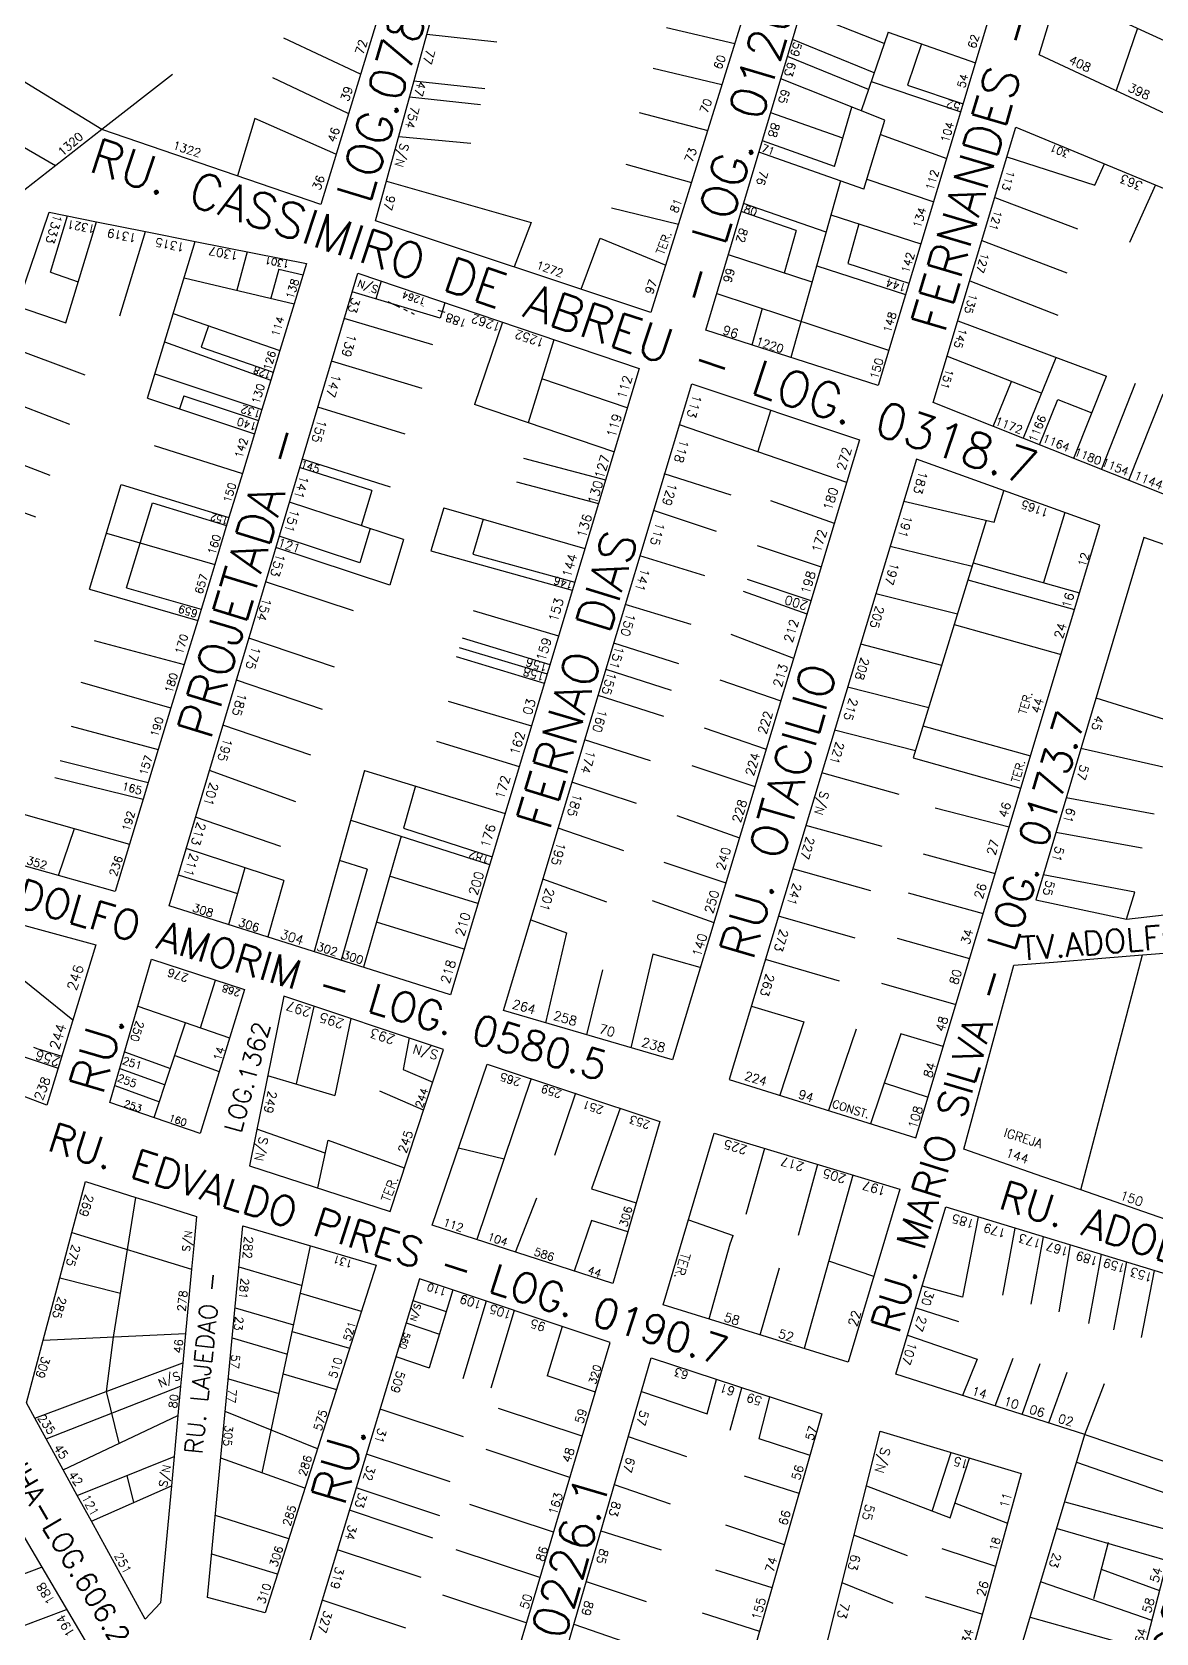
# Model space of a CAD drawing. Extents: x 714896 to 749292, y 8417558 to 8447149.
# Drawn here: x 738550.7 to 738742.1, y 8426652.6 to 8426925.1 of the extents above; entities that cross this region are included whole.
import ezdxf

# ---------------------------------------------------------------- set-up
doc = ezdxf.new("R2010")
doc.units = 0
doc.header["$MEASUREMENT"] = 0
for name, color, linetype in [('LOTE', 7, 'CONTINUOUS'), ('NUM-PORTA', 7, 'CONTINUOUS'), ('QUADRA', 6, 'CONTINUOUS'), ('TEXTO', 7, 'CONTINUOUS'), ('TEXTODERUA', 3, 'CONTINUOUS')]:
    doc.layers.add(name, color=color, linetype=linetype)
doc.styles.add('ROMANS', font='ROMANS.SHX', dxfattribs={"height": 1.5})

msp = doc.modelspace()

# ---------------------------------------------------------------- linework, layer by layer
at = {"layer": 'LOTE', "color": 7}
for p, q in [((738725.45, 8426931.89, 536.4), (738746.17, 8426922.37, 535.21)), ((738562.63, 8426908.49, 524.07), (738524.93, 8426931.48, 529.91)), ((738695.81, 8426923.1, 533.48), (738681.65, 8426928.68, 535.6)), ((738554.7, 8426902.3, 524.3), (738517.25, 8426924.09, 529.9)), ((738606.63, 8426917.91, 527.82), (738593.62, 8426924.03, 526.76)), ((738617.96, 8426924.71, 527.91), (738629.88, 8426923.39, 528.69)), ((738658.77, 8426925.83, 529.61), (738670.37, 8426923.1, 530.69)), ((738694.09, 8426918.1, 533.5), (738680.19, 8426923.79, 535.6)), ((738696.48, 8426925.06, 533.25), (738691.9, 8426911.67, 532.99)), ((738696.48, 8426925.06, 533.61), (738711.33, 8426919.81, 531.36)), ((738738.92, 8426925.75, 535.21), (738735.28, 8426915.1, 534.23)), ((738693.13, 8426915.28, 533.52), (738679.36, 8426920.92, 535.6)), ((738702.15, 8426923.06, 531.5), (738699.75, 8426916.04, 531.36)), ((738656.5, 8426918.91, 529.63), (738668.19, 8426916.12, 530.69)), ((738574.62, 8426917.85, 783.67), (738562.63, 8426908.49)), ((738604.56, 8426911.18, 527.82), (738591.74, 8426917.25, 526.53)), ((738615.75, 8426916.77, 527.91), (738627.82, 8426915.44, 528.84)), ((738695.91, 8426910.08, 531.36), (738678.21, 8426917.08, 535.6)), ((738693.59, 8426916.63, 533.68), (738708.84, 8426911.51, 531.36)), ((738699.75, 8426916.04, 531.36), (738709.23, 8426912.86, 531.36)), ((738614.99, 8426914.05, 527.91), (738627.06, 8426912.72, 528.84)), ((738588.66, 8426910.35, 526.05), (738585.72, 8426900.57)), ((738602.44, 8426904.27, 527.82), (738588.66, 8426910.35, 526.05)), ((738654.08, 8426911.38, 529.69), (738665.76, 8426908.33, 530.69)), ((738688.76, 8426907.01, 533.66), (738676.5, 8426911.33, 535.6)), ((738613.17, 8426907.29, 527.91), (738625.44, 8426906.15, 529.08)), ((738695.16, 8426907.62, 531.36), (738706.44, 8426903.53, 531.36)), ((738692.35, 8426898.32, 531.36), (738674.49, 8426904.63, 535.6)), ((738687.33, 8426902.21, 533.66), (738675.07, 8426906.54, 535.6)), ((738651.8, 8426902.56, 529.8), (738662.99, 8426899.44, 530.69)), ((738716.7, 8426903.83, 535.63), (738731.64, 8426898.99, 535.33)), ((738731.64, 8426898.99, 535.33), (738733.33, 8426902.62, 535.63)), ((738611.09, 8426899.7, 527.91), (738635.7, 8426892.64, 529.87)), ((738688.35, 8426899.74, 533.01), (738679.93, 8426869.68, 533.86)), ((738692.85, 8426900.03, 531.36), (738704.23, 8426896.18, 531.36)), ((738741.98, 8426899.04, 535.63), (738737.56, 8426889.23, 534.96)), ((738714.62, 8426896.9, 535.63), (738728.72, 8426891.55, 535.01)), ((738553.88, 8426884.19, 1047.77), (738556.79, 8426893.76, 525.31)), ((738660.76, 8426892.29, 530.69), (738649.4, 8426895.12, 529.91)), ((738680.8, 8426891.3, 534.24), (738671.48, 8426894.52, 535.6)), ((738685.91, 8426891.01, 533.26), (738671.88, 8426895.86, 535.6)), ((738686.74, 8426893.97, 533.75), (738702.07, 8426889.02, 531.36)), ((738556.46, 8426875.56, 523.49), (738561.69, 8426892.77, 525.31)), ((738565.67, 8426876.76), (738570.04, 8426891.11, 525.31)), ((738635.7, 8426892.64, 529.87), (738632.81, 8426885.09, 530.69)), ((738680.8, 8426891.3, 534.24), (738678.77, 8426884.05, 533.49)), ((738691.5, 8426892.43, 533.18), (738689.61, 8426885.69, 533.37)), ((738570.38, 8426862.74, 521.54), (738578.51, 8426889.43, 525.31)), ((738644.19, 8426881.29, 530.69), (738647.47, 8426890, 530.04)), ((738647.47, 8426890, 530.04), (738658.61, 8426885.39, 530.69)), ((738712.43, 8426889.61, 535.63), (738726.92, 8426884.07, 534.74)), ((738587.34, 8426887.68, 525.31), (738585.58, 8426881.14, 524.38)), ((738683.52, 8426882.49, 533.54), (738669.28, 8426887.15, 535.6)), ((738689.61, 8426885.69, 533.37), (738700, 8426882.33, 531.36)), ((738553.88, 8426884.19, 1047.77), (738558.59, 8426882.56, 1048.36)), ((738576.63, 8426883.25, 524.44), (738595.36, 8426878.83, 523.61)), ((738592.74, 8426884.73, 525.06), (738591.41, 8426879.76, 524.35)), ((738592.74, 8426884.73, 523.79), (738596.87, 8426883.75, 523.61)), ((738610.15, 8426882.69, 529.5), (738609.26, 8426879.65, 528.31)), ((738684.31, 8426885.3, 533.7), (738699.42, 8426880.42, 531.35)), ((738710.37, 8426882.75, 535.63), (738725.39, 8426876.88, 534.44)), ((738620.24, 8426876.39, 528.86), (738605.25, 8426880.87, 527.16)), ((738667.33, 8426880.57, 535.6), (738696.55, 8426870.9, 531.37)), ((738548.21, 8426878.41, 522.46), (738556.46, 8426875.56, 523.49)), ((738574.78, 8426877.17, 524.16), (738592.92, 8426870.85, 523.61)), ((738621.01, 8426879, 529.5), (738620.24, 8426876.39, 528.86)), ((738675.01, 8426878.03, 533.68), (738673.26, 8426871.8, 533.86)), ((738580.8, 8426875.07, 524.09), (738579.53, 8426871.45, 523.61)), ((738618.95, 8426871.82, 528.23), (738603.88, 8426876.3, 527.16)), ((738630.82, 8426875.68, 529.5), (738626.07, 8426861.67, 526.87)), ((738708.32, 8426875.91, 535.63), (738733.64, 8426866.49, 532.97)), ((738559.75, 8426866.67, 523.52), (738545.97, 8426871.82, 522.46)), ((738573.3, 8426872.32, 523.97), (738591.39, 8426865.84, 523.61)), ((738639.58, 8426872.71, 529.5), (738635.22, 8426858.58, 526.55)), ((738579.53, 8426871.45, 523.61), (738591.8, 8426867.18, 523.61)), ((738617.15, 8426864.4, 527.71), (738601.73, 8426869.07, 527.16)), ((738719.51, 8426855.98, 531.37), (738725.1, 8426869.67, 539.03)), ((738571.65, 8426866.91, 523.84), (738589.87, 8426860.84, 523.61)), ((738728.08, 8426852.55, 531.37), (738733.64, 8426866.49, 533.78)), ((738557.17, 8426858.28, 523.41), (738543.2, 8426863.65, 522.46)), ((738714.36, 8426857.95, 535.63), (738717.49, 8426865.61, 537.82)), ((738732.78, 8426850.61, 531.37), (738738.61, 8426865.28, 533.87)), ((738570.38, 8426862.74, 523.76), (738588.61, 8426856.7, 523.61)), ((738576.6, 8426863.15, 523.77), (738575.82, 8426860.93, 523.48)), ((738576.6, 8426863.15, 523.77), (738589.29, 8426858.93, 523.61)), ((738614.25, 8426856.61, 527.4), (738599.38, 8426861.21, 527.16)), ((738722.27, 8426854.79, 531.37), (738725.35, 8426862.52)), ((738737.44, 8426848.81, 531.37), (738743.28, 8426863.48, 533.87)), ((738660.89, 8426858.27, 527.65), (738689.41, 8426848.46, 528.1)), ((738674.33, 8426853.71, 529.52), (738676.53, 8426860.68, 531.43)), ((738553.79, 8426849.62, 523.32), (738540.19, 8426854.82, 522.46)), ((738571.5, 8426854.69, 523.66), (738586.55, 8426849.95, 523.61)), ((738608.58, 8426847.06, 528.52), (738596.29, 8426850.93, 528.5)), ((738611.78, 8426847.61, 527.19), (738596.73, 8426852.35, 527.16)), ((738634.41, 8426852.54, 527.13), (738648.36, 8426848.85, 526.25)), ((738551.38, 8426842.48, 523.28), (738537.69, 8426847.44, 522.46)), ((738560.5, 8426830.24, 516.95), (738565.91, 8426848.05, 519.46)), ((738565.91, 8426848.05, 523.6), (738584.26, 8426842.44, 523.61)), ((738633.21, 8426848.53, 527.13), (738647.17, 8426844.84, 526.25)), ((738669.73, 8426846.23, 528.79), (738658.37, 8426849.86, 527.57)), ((738566.84, 8426830.5, 512.53), (738571.24, 8426844.95, 523.6)), ((738571.24, 8426844.95, 523.6), (738583.85, 8426841.1, 523.61)), ((738613.97, 8426838.7, 527.02), (738594.55, 8426845.03, 527.16)), ((738676.46, 8426845.33, 528.94), (738687.31, 8426841.5, 528.1)), ((738699.13, 8426845.2, 531.23), (738714.52, 8426841.64, 531.49)), ((738714.52, 8426841.64, 531.49), (738716.17, 8426846.99, 532.21)), ((738620.82, 8426844.11, 527.42), (738644.84, 8426837.19, 526.25)), ((738667.27, 8426840.04, 528.52), (738656.51, 8426843.66, 527.54)), ((738713.17, 8426841.95, 531.49), (738700.74, 8426801.54, 530.82)), ((738563.4, 8426839.77, 523.55), (738581.83, 8426834.47, 523.61)), ((738606.52, 8426834.74, 526.95), (738592.82, 8426839.27, 527.16)), ((738611.64, 8426830.95, 526.87), (738592.26, 8426837.35, 527.16)), ((738618.61, 8426836.77, 527.18), (738642.7, 8426830.07, 526.25)), ((738674.18, 8426837.69, 528.63), (738685.06, 8426834.05, 528.1)), ((738710.76, 8426834.13, 531.14), (738696.81, 8426837.53, 531.23)), ((738625.77, 8426836.23, 526.92), (738643.11, 8426831.41, 526.25)), ((738665.29, 8426832.49, 528.35), (738654.19, 8426835.91, 527.53)), ((738710.93, 8426834.73, 532.95), (738729.07, 8426829.64, 531.72)), ((738605.43, 8426826.54, 526.93), (738590.48, 8426831.48, 527.16)), ((738672.45, 8426831.95, 528.63), (738683.33, 8426828.3, 528.1)), ((738710.06, 8426831.85, 532.95), (738728.21, 8426826.77, 531.72)), ((738560.5, 8426830.24, 523.51), (738578.93, 8426824.94, 523.61)), ((738566.84, 8426830.5, 523.54), (738579.51, 8426826.86, 523.61)), ((738671.77, 8426829.9, 528.45), (738682.66, 8426826.07, 528.1)), ((738695.73, 8426829.13, 531.21), (738694.38, 8426829.47, 531.23)), ((738708.27, 8426826.01, 530.99), (738695.73, 8426829.13, 531.21)), ((738625.84, 8426826.61, 526.68), (738640.36, 8426822.29, 526.25)), ((738662.93, 8426824.22, 528.23), (738651.71, 8426827.66, 527.52)), ((738707.71, 8426824.21, 532.96), (738725.91, 8426819.11, 531.72)), ((738561.31, 8426821.52, 523.51), (738576.64, 8426817.43, 523.61)), ((738602.23, 8426816.96, 526.71), (738587.64, 8426821.89, 527.16)), ((738623.46, 8426820.34, 526.6), (738638.42, 8426815.86, 526.25)), ((738623.94, 8426821.94, 526.6), (738638.9, 8426817.45, 526.25)), ((738660.83, 8426817.55, 528.15), (738649.78, 8426821.03, 527.52)), ((738669.68, 8426822.58, 528.34), (738680.38, 8426818.52, 528.1)), ((738705.63, 8426817.28, 530.9), (738691.8, 8426820.91, 531.23)), ((738622.94, 8426818.78, 526.57), (738637.94, 8426814.26, 526.25)), ((738600.2, 8426809.74, 526.59), (738585.52, 8426814.76, 527.16)), ((738659.6, 8426812.98, 528.08), (738648.45, 8426816.58, 527.51)), ((738667.84, 8426814.81, 528.26), (738678.18, 8426811.24, 528.1)), ((738559.03, 8426814.42, 523.5), (738574.38, 8426810.04, 523.61)), ((738658.28, 8426808.58, 528.08), (738647.12, 8426812.17, 527.51)), ((738703.39, 8426810.05, 530.85), (738689.57, 8426813.54, 531.23)), ((738621.56, 8426811.18, 526.46), (738635.74, 8426806.97, 526.25)), ((738557.37, 8426806.94, 523.5), (738572.23, 8426802.98, 523.61)), ((738598.22, 8426802, 526.44), (738583.23, 8426807.09, 527.16)), ((738665.15, 8426806.63, 528.19), (738675.7, 8426803.02, 528.1)), ((738702.39, 8426807.01, 532.97), (738720.73, 8426801.87, 531.72)), ((738619.61, 8426804.37, 526.35), (738633.65, 8426800.04, 526.25)), ((738656.02, 8426801.01, 528.03), (738644.81, 8426804.62, 527.51)), ((738701.11, 8426802.73, 530.83), (738687.37, 8426806.25, 531.23)), ((738555.5, 8426801.09, 523.5), (738570.51, 8426797.35, 523.61)), ((738700.74, 8426801.54, 530.82), (738719.08, 8426796.4, 529.58)), ((738743.81, 8426799.82, 533.1), (738729.28, 8426803.14, 530.55)), ((738554.62, 8426798.22, 523.5), (738569.64, 8426794.49, 523.61)), ((738595.64, 8426794.06, 526.22), (738580.93, 8426799.39, 527.16)), ((738607.35, 8426799.41, 526.25), (738598.74, 8426768.56, 523.89)), ((738607.35, 8426799.41, 526.25), (738631.25, 8426792.08, 526.25)), ((738663.03, 8426800.25, 528.14), (738673.79, 8426796.66, 528.1)), ((738698.35, 8426795.32, 530.82), (738685.18, 8426798.98, 531.23)), ((738616.01, 8426796.75, 527.76), (738613.95, 8426789.55, 526.86)), ((738653.66, 8426793.76, 527.98), (738642.65, 8426797.39, 527.51)), ((738704.47, 8426793.03, 530.57), (738717.08, 8426789.78, 529.58)), ((738741.74, 8426791.95, 532.9), (738726.78, 8426794.75, 530.55)), ((738593.06, 8426786.44, 525.91), (738578.56, 8426791.45, 527.16)), ((738604.99, 8426790.95, 526.25), (738628.63, 8426783.36, 526.25)), ((738660.52, 8426791.73, 528.09), (738671.15, 8426787.91, 528.1)), ((738695.45, 8426786.46, 530.82), (738682.48, 8426790.03, 531.23)), ((738613.56, 8426788.2, 526.69), (738607.16, 8426765.89, 523.89)), ((738613.95, 8426789.55, 526.25), (738629.04, 8426784.7, 526.25)), ((738651.46, 8426785.71, 527.94), (738640.3, 8426789.58, 527.5)), ((738739.71, 8426786.14, 532.76), (738725.02, 8426788.85, 530.55)), ((738593.61, 8426780.64, 525.32), (738576.97, 8426786.13, 527.16)), ((738702.44, 8426785.18, 530.55), (738714.7, 8426781.85, 529.58)), ((738586.96, 8426782.83, 525.11), (738584.18, 8426773.14, 523.89)), ((738607.79, 8426782.6, 524.91), (738603.07, 8426784.06, 524.57)), ((738607.79, 8426782.6, 525.84), (738603.34, 8426767.09, 523.89)), ((738658.27, 8426783.79, 528.05), (738668.85, 8426780.28, 528.1)), ((738693.53, 8426778.93, 530.8), (738680.25, 8426782.66, 531.23)), ((738593.61, 8426780.64, 525.09), (738590.86, 8426771.06, 523.89)), ((738626.63, 8426776.75, 526.25), (738611.61, 8426781.41, 525.18)), ((738648.61, 8426777, 527.89), (738637.7, 8426780.88, 527.5)), ((738738.49, 8426778.68, 532.72), (738722.87, 8426781.64, 530.55)), ((738656.3, 8426777.26, 528.01), (738666.8, 8426773.5, 528.1)), ((738699.91, 8426778.55, 530.57), (738712.65, 8426775.02, 529.58)), ((738737.05, 8426774.07, 532.6), (738738.49, 8426778.68, 532.72)), ((738635.63, 8426773.96, 527.5), (738641.74, 8426771.75, 527.74)), ((738690.87, 8426770.86, 530.82), (738677.82, 8426774.59, 531.23)), ((738624.28, 8426768.95, 526.25), (738609.36, 8426773.58, 525.19)), ((738641.74, 8426771.75, 527.74), (738638.15, 8426756.45, 527.5)), ((738698.03, 8426770.87, 530.56), (738710.35, 8426767.39, 529.58)), ((738546.44, 8426766.02, 523.05), (738557.69, 8426756.95, 523.15)), ((738647.86, 8426765.48, 527.83), (738645.15, 8426754.4, 527.5)), ((738656.4, 8426768.12, 527.97), (738652.68, 8426752.21, 527.5)), ((738664.49, 8426765.86, 528.1), (738656.4, 8426768.12, 527.97)), ((738688.22, 8426763.54, 530.85), (738675.59, 8426767.22, 531.23)), ((738579.39, 8426755.56, 523.66), (738581.94, 8426763.72, 523.31)), ((738695.37, 8426763.19, 530.6), (738707.99, 8426759.55, 529.58)), ((738568.73, 8426759.25, 522.8), (738584.35, 8426753.88, 524.26)), ((738598.69, 8426759.21, 526.58), (738595.7, 8426746.06, 525.93)), ((738673.19, 8426759.25, 531.23), (738682.14, 8426756.6, 530.98)), ((738571.55, 8426740.3), (738576.85, 8426756.43, 523.51)), ((738605, 8426757.15, 526.59), (738602.27, 8426744.05, 526)), ((738682.14, 8426756.6, 530.98), (738678.01, 8426744.1, 531.23)), ((738691.02, 8426755.37, 530.74), (738686.3, 8426741.51, 531.23)), ((738698.61, 8426754.54, 530.39), (738693.49, 8426739.27, 531.23)), ((738705.85, 8426752.42, 529.58), (738698.61, 8426754.54, 530.39)), ((738550.96, 8426752.28, 523.04), (738551.7, 8426752.01, 523.05)), ((738551.7, 8426752.01, 523.05), (738555.8, 8426750.78, 523.15)), ((738614.91, 8426753.86, 526.59), (738613.94, 8426748.49, 526.37)), ((738548.22, 8426751.02, 522.99), (738555.17, 8426748.7, 523.15)), ((738566.48, 8426751.5, 522.8), (738574.3, 8426748.67, 523.55)), ((738575.02, 8426750.86, 523.54), (738582.6, 8426748.14, 524.26)), ((738565.65, 8426748.64), (738573.37, 8426745.86, -0.02)), ((738590.84, 8426747.46, 525.9), (738602.27, 8426744.05, 526)), ((738613.94, 8426748.49, 526.37), (738618.95, 8426746.36, 526.64)), ((738635.73, 8426746.94, 527.14), (738626.43, 8426719.57, 527.14)), ((738564.81, 8426745.76), (738572.44, 8426743.01, -0.02)), ((738617.35, 8426741.56, 526.64), (738609.96, 8426744.79, 526.2)), ((738643.24, 8426744.44, 527.14), (738639.7, 8426733.86, 527.21)), ((738695.82, 8426746.22, 530.19), (738703.31, 8426743.79, 529.58)), ((738650.84, 8426741.92, 527.14), (738645.96, 8426728.16, 527.27)), ((738600.66, 8426734.28, 525.62), (738589, 8426738.36, 525.9)), ((738599.36, 8426728.34, 524.67), (738601.12, 8426736.46, 525.74)), ((738601.12, 8426736.46, 525.74), (738614.08, 8426731.74, 526.64)), ((738631.1, 8426733.24, 527.18), (738623.34, 8426735.1, 527.14)), ((738675.41, 8426735.06, 529.52), (738672.27, 8426723.79, 529.08)), ((738684.44, 8426732.33, 529.52), (738681.15, 8426720.27, 528.9)), ((738690.49, 8426730.51, 529.52), (738682.19, 8426701.02, 527.84)), ((738645.96, 8426728.16, 527.27), (738653.6, 8426725.81, 527.45)), ((738633.03, 8426717.43, 527.14), (738636.68, 8426726.64, 527.21)), ((738646, 8426722.81, 527.28), (738643.02, 8426714.19, 527.14)), ((738652.16, 8426720.86, 527.45), (738646, 8426722.81, 527.28)), ((738662.47, 8426722.91, 529.55), (738670.08, 8426720.27, 529.01)), ((738711.78, 8426723.4, 530.82), (738709.16, 8426709.75, 528.95)), ((738669.61, 8426718.85, 528.97), (738670.08, 8426720.27, 529.01)), ((738718.07, 8426721.49, 530.82), (738715.95, 8426710.09, 529.13)), ((738722.88, 8426720.03, 530.82), (738720.78, 8426708.57, 529.14)), ((738589.9, 8426679.85, 522.27), (738598.13, 8426718.49, 523.62)), ((738666.01, 8426706.04, 527.84), (738669.61, 8426718.85, 528.97)), ((738727.47, 8426718.64, 530.82), (738725.56, 8426707.26, 529.16)), ((738732.75, 8426717.04, 530.82), (738730.58, 8426705.28, 529.15)), ((738585.96, 8426714.92, 523.62), (738596.69, 8426711.75, 20.12)), ((738674.67, 8426703.35, 527.84), (738677.99, 8426714.73, 528.73)), ((738694.02, 8426713.27, 528.53), (738686.37, 8426715.85, 528.74)), ((738737.03, 8426715.74, 530.82), (738734.85, 8426704.16, 529.25)), ((738741.77, 8426714.3, 530.82), (738739.56, 8426702.87, 529.46)), ((738709.16, 8426709.75, 528.95), (738702.3, 8426711.64, 528.71)), ((738596.41, 8426710.42, 1009.54), (738606.79, 8426707.36, 522.52)), ((738585.3, 8426707.95, 523.62), (738595.26, 8426705.01, 56.51)), ((738701.2, 8426707.94, 528.71), (738708.47, 8426705.58, 528.75)), ((738584.81, 8426702.84, 524.47), (738594.2, 8426700.07, 84.01)), ((738595.02, 8426703.92, 980.07), (738604.78, 8426701.04, 522.52)), ((738699.8, 8426703.27, 528.71), (738711.64, 8426699.22, 528.41)), ((738711.64, 8426699.22, 528.41), (738709.12, 8426693.02, 527.52)), ((738714.67, 8426691.26, 527.52), (738717.75, 8426699.34, 528.47)), ((738719.28, 8426689.79, 527.52), (738722.37, 8426698.44, 528.33)), ((738584.16, 8426695.87, 524.47), (738592.77, 8426693.33, 120.55)), ((738593.49, 8426696.72, 947.46), (738602.55, 8426694.05, 522.52)), ((738665.67, 8426689.87, 525.58), (738667.23, 8426695.73, 528.32)), ((738723.85, 8426688.34, 527.52), (738726.95, 8426696.98, 528.33)), ((738729.96, 8426686.4, 526.71), (738733.33, 8426695.08, 528.35)), ((738654.48, 8426693.69, 520), (738665.67, 8426689.87, 525.58)), ((738669.6, 8426687.1, 525.79), (738671.54, 8426694.34, 528.32)), ((738676.29, 8426692.8, 528.32), (738674.45, 8426685.71, 526.14)), ((738599.32, 8426683.91, 522.52), (738583.63, 8426690.28, 524.47)), ((738662.2, 8426682.56, 524.15), (738652.25, 8426685.97, 520)), ((738674.45, 8426685.71, 526.14), (738683.13, 8426682.88, 526.07)), ((738729.96, 8426686.4, 526.71), (738747.95, 8426680.28, 531.94)), ((738597.19, 8426677.24, 522.52), (738582.88, 8426682.36, 524.47)), ((738703.97, 8426673.31, 527.19), (738707.19, 8426683.31, 527.91)), ((738707.05, 8426672.21, 527.23), (738710.34, 8426682.37, 527.91)), ((738728.56, 8426681.64, 525.9), (738746.68, 8426675.38, 531.94)), ((738671.97, 8426679.33, 525.47), (738681.27, 8426676.39, 526.07)), ((738659.4, 8426674.53, 523.5), (738649.89, 8426677.79, 520)), ((738692.77, 8426677.62, 526.43), (738707.05, 8426672.21, 527.23)), ((738707.8, 8426674.75, 527.3), (738716.79, 8426671.27, 527.15)), ((738726.57, 8426674.91, 525.9), (738745.25, 8426669.84, 531.94)), ((738594.44, 8426668.61, 522.52), (738581.95, 8426672.56, 524.47)), ((738668.77, 8426671.02, 525), (738678.77, 8426667.65, 526.07)), ((738725.23, 8426670.37, 525.9), (738743.98, 8426664.94, 531.94)), ((738657.9, 8426666.71, 523.36), (738647.61, 8426669.94, 520)), ((738699.78, 8426665.72, 527.02), (738690.66, 8426669.22, 526.43)), ((738733.94, 8426668.01, 528.67), (738731.45, 8426658.38, 528.77)), ((738592.53, 8426662.6, 522.52), (738581.33, 8426665.99, 524.47)), ((738705.62, 8426666.96, 527.15), (738714.78, 8426663.98, 527.15)), ((738538.74, 8426658.65, 519.93), (738552.36, 8426663.8, 519.43)), ((738667.07, 8426663.36, 524.86), (738676.66, 8426660.31, 526.07)), ((738732.77, 8426663.48, 528.72), (738742.65, 8426659.8, 531.94)), ((738655.36, 8426657.9, 523.16), (738645.12, 8426661.31, 520)), ((738697.35, 8426657.62, 526.95), (738688.63, 8426661.13, 526.43)), ((738722.55, 8426661.31, 525.9), (738741.36, 8426654.79, 531.94)), ((738543.17, 8426651.55, 519.87), (738556.59, 8426656.6, 519.43)), ((738702.77, 8426658.78, 527.07), (738712.52, 8426655.8, 527.15)), ((738653.03, 8426650.59, 523), (738643.01, 8426654.04, 520)), ((738664.79, 8426656.03, 524.72), (738674.55, 8426652.92, 526.07)), ((738720.66, 8426655.31, 525.87), (738740.09, 8426649.86, 531.94))]:
    msp.add_line(p, q, dxfattribs=at)
at = {"layer": 'LOTE', "color": 7, "linetype": 'CONTINUOUS', "flags": 128}
for points, elevation in [([(738687.33, 8426902.21), (738690.29, 8426912.31)], 533.81), ([(738692.35, 8426898.32), (738695.9, 8426910.09)], 531.36), ([(738652.05, 8426861.11), (738637.52, 8426866.04)], 526.25), ([(738649.8, 8426853.64), (738626.07, 8426861.67)], 526.25), ([(738726.53, 8426843.29), (738722.94, 8426831.36)], 532.21), ([(738731.85, 8426811.76), (738814.93, 8426785.84)], 530.55), ([(738575.62, 8426781.62), (738585.7, 8426778.43)], 527.16), ([(738729.28, 8426728), (738739.79, 8426768)], 529.66), ([(738557.5, 8426720.76), (738577.89, 8426714.49)], 523.01), ([(738551.23, 8426689.14), (738576.41, 8426698.56)], 523.01)]:
    msp.add_lwpolyline(points, dxfattribs=dict(at, elevation=elevation))
at = {"layer": 'LOTE', "color": 7}
for points in [[(738610.64, 8426879.5, 0, 0, 0), (738609.08, 8426880.25, 0.85, 0, 0), (738608.23, 8426880.73, 0, 0, 0)], [(738619.15, 8426877.86, 0, 0, 0), (738618.47, 8426878.05, 0.862, 0, 0), (738617.29, 8426878.5, 0, 0, 0)]]:
    msp.add_lwpolyline(points, format="xyseb", dxfattribs=at)
for points in [[(738613.36, 8426878.21), (738611.36, 8426879.16)], [(738614.65, 8426877.59), (738614, 8426877.9)], [(738615.86, 8426877.01), (738615.32, 8426877.27)], [(738621.04, 8426877.31), (738619.87, 8426877.65)], [(738646.64, 8426693.59), (738638.44, 8426696.33)], [(738624.21, 8426685.95), (738609.98, 8426690.7)], [(738644.39, 8426686.07), (738630.16, 8426690.82)], [(738642.3, 8426679.08), (738628.07, 8426683.82)], [(738621.89, 8426678.3), (738607.66, 8426683.04)], [(738620.15, 8426672.55), (738605.92, 8426677.3)], [(738618.99, 8426668.73), (738604.76, 8426673.47)], [(738639.5, 8426669.73), (738625.27, 8426674.48)], [(738616.96, 8426662.03), (738602.73, 8426666.77)], [(738637.19, 8426662.03), (738622.96, 8426666.77)], [(738614.35, 8426653.42), (738600.12, 8426658.16)], [(738634.88, 8426654.29), (738620.65, 8426659.03)]]:
    msp.add_lwpolyline(points, dxfattribs=at)
at = {"layer": 'LOTE', "color": 7, "linetype": 'CONTINUOUS', "flags": 128}
for points in [[(738706.52, 8426869.93), (738722.62, 8426863.59)], [(738725.35, 8426862.52), (738731.15, 8426860.24)], [(738608.58, 8426847.06), (738606.79, 8426841.04)], [(738549.27, 8426791.93), (738567.32, 8426786.86)], [(738555.23, 8426781.51), (738557.95, 8426789.49)], [(738555.45, 8426713.03), (738565.79, 8426710.42)], [(738622.37, 8426710.97), (738618.36, 8426697.74)], [(738615.58, 8426709.2), (738621.26, 8426707.31)], [(738628.07, 8426709.07), (738624.06, 8426695.84)], [(738632.83, 8426707.48), (738628.82, 8426694.25)], [(738552.62, 8426702.4), (738576.87, 8426703.54)], [(738563.4, 8426693.7), (738564.6, 8426702.96)], [(738614.44, 8426705.37), (738620.12, 8426703.47)], [(738641, 8426704.75), (738638.44, 8426696.33)], [(738612.68, 8426699.63), (738618.36, 8426697.74)], [(738553.15, 8426685.64), (738576.03, 8426694.58)], [(738565.58, 8426684.88), (738563.4, 8426693.7)], [(738556.04, 8426680.37), (738575.57, 8426689.6)], [(738558.44, 8426675.99), (738574.92, 8426682.63)], [(738568.06, 8426674.81), (738566.92, 8426679.41)], [(738560.84, 8426671.61), (738574.45, 8426677.65)]]:
    msp.add_lwpolyline(points, dxfattribs=at)
at = {"layer": 'LOTE', "color": 7, "elevation": 526.25, "flags": 128}
for points in [[(738620.82, 8426844.11), (738618.61, 8426836.77)], [(738627.55, 8426842.17), (738625.77, 8426836.23)], [(738608.27, 8426840.56), (738606.52, 8426834.74)], [(738613.97, 8426838.7), (738611.64, 8426830.95)]]:
    msp.add_lwpolyline(points, dxfattribs=at)
at = {"layer": 'LOTE', "color": 7, "linetype": 'CONTINUOUS', "elevation": 523.01}
msp.add_lwpolyline([(738564.6, 8426702.96), (738568.4, 8426726.73)], dxfattribs=at)
at = {"layer": 'QUADRA', "color": 6}
for points in [[(738747.2, 8427013.66), (738667.84, 8427067.73), (738701.19, 8427098.84), (738817.96, 8427014.91), (738836.31, 8427001.73), (738784.06, 8426892.32), (738722.21, 8426921.21), (738746.96, 8427002.68), (738749.96, 8427002.64), (738751.33, 8427010.85)], [(738450.5, 8426859.92), (738529.73, 8426936.11), (738575.36, 8426980.24), (738615.81, 8426947.78), (738599.91, 8426895.7), (738562.63, 8426908.49), (738539.08, 8426890.09), (738519.79, 8426834.13), (738450.5, 8426859.92)], [(738692.63, 8426965.44), (738719.43, 8426946.71), (738694.75, 8426864.92), (738665.46, 8426874.31), (738692.63, 8426965.44)], [(738718.21, 8426908.86), (738779.79, 8426883.42), (738760.22, 8426839.7), (738704.14, 8426862.02), (738718.21, 8426908.86)], [(738606.17, 8426884.04), (738654.07, 8426867.81), (738621.98, 8426761.19), (738574.05, 8426776.36), (738606.17, 8426884.04)], [(738663.05, 8426865.18), (738691.59, 8426855.68), (738659.76, 8426750.14), (738631, 8426758.53), (738663.05, 8426865.18)], [(738514.84, 8426782.44), (738561.59, 8426769.72), (738553.25, 8426742.42), (738499.05, 8426763.09), (738514.84, 8426782.44)], [(738586.89, 8426762.11), (738579.37, 8426737.63), (738563.98, 8426742.88), (738571.05, 8426767.27), (738586.89, 8426762.11)], [(738587.73, 8426732.1), (738611.68, 8426724.35), (738620.8, 8426751.9), (738593.57, 8426760.95), (738587.73, 8426732.1)], [(738628.24, 8426749.43), (738657.63, 8426739.66), (738649.6, 8426712.06), (738618.87, 8426722.02), (738628.24, 8426749.43)], [(738666.83, 8426737.64), (738698.45, 8426728.11), (738689.68, 8426698.7), (738658.2, 8426708.45), (738666.83, 8426737.64)], [(738706.32, 8426725.1), (738755.66, 8426710.09), (738722.26, 8426580.87), (738703.71, 8426598.64), (738729.96, 8426686.4), (738697.81, 8426696.62), (738706.32, 8426725.1)], [(738586.62, 8426721.89), (738609.29, 8426715.2), (738590.44, 8426656.03), (738580.62, 8426658.63), (738586.62, 8426721.89)], [(738601.68, 8426542.64), (738649.17, 8426702.03), (738616.7, 8426712.86), (738597.84, 8426650.66), (738558.02, 8426624.69), (738596.56, 8426558.11), (738601.68, 8426542.64)], [(738605.79, 8426526.02), (738630.53, 8426611.21), (738656.15, 8426699.43), (738685.19, 8426689.91), (738659.07, 8426598.84), (738629.05, 8426494.18)], [(738695.11, 8426686.95), (738719.13, 8426679.73), (738697.67, 8426601.97), (738676.87, 8426614.12), (738695.11, 8426686.95)]]:
    msp.add_lwpolyline(points, close=True, dxfattribs=at)
at = {"layer": 'QUADRA', "color": 6, "linetype": 'CONTINUOUS'}
for points in [[(738582.45, 8426987.02), (738614.76, 8427017.36), (738685.09, 8426970.31), (738656.09, 8426877.32), (738609.2, 8426892.96), (738625.13, 8426950.84), (738635.95, 8426965.41), (738633.13, 8426967.68), (738620.28, 8426955.48), (738582.45, 8426987.02)], [(738701.19, 8426736.86), (738732.53, 8426841.13), (738701.28, 8426852.35), (738669.43, 8426746.78), (738701.19, 8426736.86)], [(738814.11, 8426782.95), (738821.92, 8426810.42), (738739.98, 8426839.02), (738721.61, 8426777.39), (738737.05, 8426774.07), (738814.11, 8426782.95)], [(738589.24, 8426559.92), (738581.89, 8426555.41), (738577.45, 8426562.09), (738573.68, 8426567.77), (738570.29, 8426572.88), (738564.41, 8426581.74), (738558.87, 8426590.08), (738553.95, 8426597.49), (738549.71, 8426603.88), (738545.98, 8426609.5), (738532.6, 8426629.65), (738503.1, 8426674.07), (738460.04, 8426738.95), (738490.79, 8426768.43), (738566.76, 8426639.39), (738545.41, 8426624.16), (738589.24, 8426559.92)]]:
    msp.add_lwpolyline(points, close=True, dxfattribs=at)
at = {"layer": 'QUADRA', "linetype": 'CONTINUOUS'}
msp.add_lwpolyline([(738548.21, 8426878.41), (738551.37, 8426887.69), (738553.65, 8426894.39), (738561.69, 8426892.77), (738570.04, 8426891.11), (738578.51, 8426889.43), (738588.55, 8426887.44), (738597.46, 8426885.67), (738595.36, 8426878.83), (738592.92, 8426870.85), (738591.39, 8426865.84), (738589.87, 8426860.84), (738588.61, 8426856.7), (738586.55, 8426849.95), (738584.26, 8426842.44), (738581.83, 8426834.47), (738578.93, 8426824.94), (738576.64, 8426817.43), (738574.38, 8426810.04), (738572.23, 8426802.98), (738569.64, 8426794.49), (738567.32, 8426786.86), (738567.32, 8426786.86), (738564.86, 8426778.81), (738555.23, 8426781.51), (738546.56, 8426783.95)], dxfattribs=at)
at = {"layer": 'QUADRA', "color": 6, "linetype": 'CONTINUOUS', "elevation": 532.06}
msp.add_lwpolyline([(738747.66, 8426721.6), (738738.71, 8426724.72), (738729.28, 8426728), (738722.79, 8426730.25), (738714.69, 8426733.07), (738709.35, 8426734.93), (738711.35, 8426742.27), (738714.86, 8426755.19), (738717.86, 8426766.23), (738724.63, 8426766.77), (738732.87, 8426767.44), (738739.79, 8426768), (738750.75, 8426768.88)], dxfattribs=at)
at = {"layer": 'QUADRA', "linetype": 'CONTINUOUS', "elevation": 523.01}
msp.add_lwpolyline([(738578.73, 8426723.45), (738578.26, 8426718.47), (738577.89, 8426714.49), (738576.87, 8426703.54), (738576.41, 8426698.56), (738576.03, 8426694.58), (738575.57, 8426689.6), (738574.92, 8426682.63), (738574.45, 8426677.65), (738572.6, 8426657.74), (738569.98, 8426654.95), (738560.84, 8426671.61), (738558.44, 8426675.99), (738556.04, 8426680.37), (738553.15, 8426685.64), (738551.23, 8426689.14), (738549.79, 8426691.77), (738552.62, 8426702.4), (738555.45, 8426713.03), (738557.5, 8426720.76), (738559.82, 8426729.46), (738568.4, 8426726.73), (738571.26, 8426725.83), (738578.73, 8426723.45)], close=True, dxfattribs=at)

# ---------------------------------------------------------------- texts
at = {"layer": 'LOTE', "color": 7, "style": 'ROMANS'}
msp.add_text('188', height=1.431, rotation=161.0064, dxfattribs=at).set_placement((738624.91, 8426876.06))
at = {"layer": 'NUM-PORTA', "color": 7, "style": 'ROMANS'}
for s, height, rotation, p in [('72', 1.482, 71.6914, (738607.07, 8426921.08)), ('62', 1.386, 73.145, (738711.32, 8426922.14)), ('77', 1.482, 254.667, (738617.91, 8426922.25)), ('60', 1.428, 69.7336, (738668.04, 8426918.56)), ('59', 1.442, 253.3436, (738680.46, 8426923.49)), ('408', 1.481, 335.3915, (738727.1, 8426919.78, 0.03)), ('63', 1.442, 253.3436, (738679.45, 8426920.11)), ('39', 1.481, 71.629, (738604.6, 8426913.13)), ('47', 1.482, 254.667, (738616.41, 8426916.81, 527.91)), ('54', 1.38, 73.2216, (738709.5, 8426915.42)), ('398', 1.481, 335.3915, (738737.16, 8426915.08, 0.03)), ('70', 1.428, 69.757, (738665.7, 8426911.11)), ('65', 1.441, 253.3785, (738678.41, 8426915.49)), ('52', 1.38, 163.2216, (738708.89, 8426912.89)), ('754', 1.481, 254.7069, (738615.26, 8426912.55)), ('1320', 1.426, 41.4067, (738555.9, 8426903.85)), ('46', 1.478, 71.346, (738602.37, 8426906.15)), ('88', 1.441, 253.3785, (738676.7, 8426909.74)), ('104', 1.38, 73.2354, (738706.72, 8426906.13)), ('S/N', 1.482, 254.7372, (738613.5, 8426906.27)), ('73', 1.428, 69.784, (738663.11, 8426902.75)), ('71', 1.3, 340.3808, (738674.78, 8426904.8, -533.14)), ('301', 1.295, 157.5052, (738727.48, 8426904.79)), ('36', 1.456, 69.4178, (738599.75, 8426898.02)), ('76', 1.443, 253.3806, (738674.69, 8426901.61)), ('112', 1.38, 73.2354, (738704.12, 8426898)), ('113', 1.347, 253.0871, (738716.79, 8426901.62)), ('363', 1.506, 157.4893, (738739.95, 8426899.43)), ('97', 1.47, 255.085, (738611.19, 8426897.41)), ('81', 1.428, 69.7965, (738660.6, 8426894.13)), ('80', 1.3, 343.4133, (738671.81, 8426894.39)), ('134', 1.383, 73.2535, (738701.99, 8426891.58)), ('121', 1.34, 253.0396, (738714.64, 8426894.84)), ('1333', 1.471, 253.1597, (738554.49, 8426894.15)), ('1321', 1.4, 169.2104, (738561.59, 8426892.18)), ('1319', 1.473, 169.0616, (738568.63, 8426890.68)), ('82', 1.442, 253.4133, (738671.26, 8426891.84)), ('1315', 1.473, 169.0149, (738576.82, 8426889.1)), ('1307', 1.473, 169.0149, (738585.96, 8426887.65)), ('1301', 1.2, 169.0149, (738594.59, 8426886.07)), ('1272', 1.364, 340.6178, (738636.45, 8426884.86)), ('142', 1.383, 73.2874, (738699.98, 8426883.94, -531.36)), ('127', 1.338, 253.0209, (738712.41, 8426887.6)), ('138', 1.362, 72.642, (738595.19, 8426879.49)), ('S/N', 1.308, 160.1453, (738609.82, 8426881.78)), ('97', 1.418, 70.4677, (738656.36, 8426880.33)), ('66', 1.442, 253.4368, (738669.03, 8426885.05)), ('144', 1.383, 163.2874, (738699.74, 8426882.14, -531.36)), ('1264', 1.2, 161.1883, (738617.87, 8426879.69)), ('135', 1.339, 253.002, (738710.42, 8426880.66)), ('33', 1.5, 253.7369, (738605.18, 8426879.98)), ('148', 1.383, 73.2874, (738696.91, 8426873.77, -531.36)), ('114', 1.353, 72.8999, (738592.71, 8426873.08)), ('1262', 1.5, 161.2151, (738630.69, 8426875.46)), ('96', 1.547, 342.178, (738668.15, 8426873.71, -533.86)), ('139', 1.557, 253.5039, (738604.51, 8426873.83)), ('1252', 1.5, 161.1803, (738638.13, 8426872.8)), ('1220', 1.4, 342.178, (738673.84, 8426871.88, -533.86)), ('145', 1.341, 252.9816, (738708.64, 8426874.78)), ('126', 1.3, 72.9612, (738591.29, 8426867.37)), ('150', 1.422, 73.6941, (738694.68, 8426865.85)), ('128', 1.2, 159.0234, (738591.57, 8426867.13)), ('147', 1.551, 253.4141, (738601.89, 8426867)), ('112', 1.587, 73.5101, (738651.8, 8426862.43)), ('151', 1.349, 252.906, (738706.36, 8426867.85)), ('130', 1.351, 72.9785, (738589.38, 8426861.64)), ('132', 1.351, 163.0012, (738589.83, 8426860.61)), ('113', 1.545, 252.9622, (738663.33, 8426863.49)), ('140', 1.351, 163.0012, (738589.18, 8426858.48)), ('155', 1.55, 253.3918, (738599.45, 8426859.26)), ('119', 1.586, 73.4183, (738650.02, 8426855.93)), ('1172', 1.4, 339.5334, (738714.54, 8426858.3)), ('1166', 1.4, 68.0654, (738721.64, 8426855.07)), ('142', 1.348, 73.027, (738586.49, 8426852.42)), ('1164', 1.4, 338.0654, (738722.59, 8426855.39)), ('127', 1.585, 73.3822, (738647.96, 8426848.89)), ('118', 1.543, 253.2309, (738661.13, 8426855.83)), ('272', 1.541, 73.0079, (738689.13, 8426850.34)), ('1180', 1.4, 338.0363, (738727.99, 8426853.1)), ('145', 1.3, 342.1064, (738596.29, 8426850.98)), ('1154', 1.4, 338.0363, (738732.65, 8426851.3)), ('1144', 1.506, 338.0484, (738738.16, 8426849.05)), ('150', 1.346, 73.0439, (738584.52, 8426844.83)), ('141', 1.549, 253.3811, (738596.42, 8426849.73)), ('130', 1.585, 73.3822, (738646.82, 8426844.56)), ('129', 1.543, 253.2549, (738659.1, 8426848.48)), ('180', 1.54, 73.0844, (738686.86, 8426843.5)), ('183', 1.507, 254.7778, (738701.77, 8426850.43)), ('1165', 1.4, 159.7124, (738723.96, 8426843.78)), ('152', 1.2, 163.0597, (738584.26, 8426842.33)), ('151', 1.549, 253.3756, (738594.81, 8426843.97)), ('136', 1.584, 73.2975, (738644.94, 8426838.85)), ('191', 1.495, 253.4945, (738699.23, 8426842.95)), ('160', 1.348, 73.0597, (738581.89, 8426836.01)), ('115', 1.543, 253.2741, (738657.04, 8426841.76)), ('172', 1.54, 73.1413, (738684.92, 8426836.34)), ('121', 1.5, 342.0805, (738592.43, 8426837.55, 0.06)), ('12', 1.4, 73.4367, (738730.08, 8426833.94)), ('153', 1.549, 253.3688, (738592.39, 8426836.45)), ('144', 1.584, 73.3084, (738642.44, 8426832.09)), ('197', 1.494, 253.3895, (738696.94, 8426834.9)), ('657', 1.348, 73.0758, (738579.7, 8426829.28)), ('146', 1.3, 163.3084, (738642.99, 8426831.46)), ('141', 1.543, 253.2933, (738654.47, 8426833.94)), ('198', 1.539, 73.1734, (738683.03, 8426829.28)), ('154', 1.549, 253.3688, (738590.07, 8426828.92)), ('153', 1.584, 73.3016, (738640.12, 8426824.56)), ('200', 1.539, 163.1734, (738682.93, 8426828.09)), ('16', 1.522, 73.4367, (738727.45, 8426826.88)), ('659', 1.3, 163.0758, (738579.06, 8426826.6)), ('150', 1.543, 253.2903, (738652.03, 8426826.29)), ('205', 1.493, 253.2947, (738694.41, 8426827.53)), ('212', 1.54, 73.1558, (738680.15, 8426821.05)), ('24', 1.522, 73.4367, (738726.16, 8426821.71)), ('170', 1.348, 73.0943, (738576.34, 8426819.04)), ('175', 1.549, 253.3445, (738588.22, 8426820.66)), ('159', 1.583, 73.2966, (738638.04, 8426817.83)), ('151', 1.543, 253.2933, (738650.12, 8426820.7, -527.51)), ('156', 1.465, 163.2509, (738638.66, 8426817.55)), ('213', 1.539, 73.1855, (738678.3, 8426813.44)), ('208', 1.493, 253.2845, (738691.89, 8426818.73)), ('180', 1.347, 73.0917, (738574.57, 8426812.45)), ('158', 1.465, 163.2509, (738638.18, 8426815.95)), ('155', 1.543, 253.2933, (738648.8, 8426816.32, -527.51)), ('185', 1.549, 253.3445, (738585.86, 8426812.73)), ('03', 1.584, 73.2641, (738635.74, 8426808.71)), ('160', 1.543, 253.3008, (738647.23, 8426809.92)), ('222', 1.539, 73.1782, (738675.72, 8426805.44)), ('215', 1.494, 253.2835, (738689.95, 8426811.82)), ('44', 1.522, 73.4367, (738722.25, 8426808.97)), ('190', 1.348, 73.1293, (738572.13, 8426804.95)), ('45', 1.508, 253.5701, (738731.76, 8426808.91)), ('195', 1.549, 253.3403, (738583.41, 8426805.01)), ('162', 1.583, 73.2678, (738633.54, 8426801.84)), ('221', 1.493, 253.2663, (738687.63, 8426804.4)), ('157', 1.348, 73.1518, (738570.26, 8426798.41)), ('174', 1.543, 253.2976, (738645.24, 8426802.95)), ('224', 1.539, 73.1794, (738673.58, 8426798.34)), ('172', 1.583, 73.2754, (738631.02, 8426794.36)), ('57', 1.508, 253.5701, (738729.25, 8426800.49)), ('165', 1.348, 345.2577, (738565.91, 8426796.13)), ('201', 1.549, 253.3349, (738581.03, 8426797.47)), ('S/N', 1.493, 253.2525, (738685.02, 8426796.02)), ('185', 1.543, 253.2989, (738642.94, 8426795.6)), ('228', 1.539, 73.1794, (738671.35, 8426790.38)), ('46', 1.522, 73.345, (738716.7, 8426791.24)), ('61', 1.51, 253.6851, (738726.97, 8426793.2)), ('192', 1.35, 73.2696, (738567.31, 8426788.93)), ('213', 1.549, 253.3261, (738578.89, 8426790.71)), ('176', 1.583, 73.2754, (738628.53, 8426786.08)), ('227', 1.493, 253.2431, (738682.58, 8426788.22)), ('27', 1.522, 73.3472, (738714.67, 8426784.84)), ('352', 1.366, 343.5678, (738549.69, 8426783.51)), ('236', 1.366, 71.3646, (738565.1, 8426781.26)), ('211', 1.549, 253.2516, (738577.67, 8426785.44)), ('182', 1.4, 163.2524, (738628.76, 8426784.81)), ('195', 1.543, 253.3051, (738640.17, 8426787.3)), ('240', 1.54, 73.169, (738668.6, 8426782.28)), ('51', 1.512, 253.872, (738725.02, 8426786.61)), ('200', 1.583, 73.2524, (738626.53, 8426778)), ('201', 1.544, 253.2838, (738638.24, 8426779.51)), ('241', 1.493, 253.2467, (738680.35, 8426780.36)), ('26', 1.522, 73.334, (738712.53, 8426777.43)), ('55', 1.519, 254.684, (738723.43, 8426780.8)), ('308', 1.4, 342.4642, (738577.91, 8426775.45)), ('250', 1.54, 73.1773, (738666.62, 8426774.93)), ('306', 1.4, 342.4642, (738585.73, 8426772.97)), ('210', 1.582, 73.2415, (738624.24, 8426771.06)), ('304', 1.558, 342.4642, (738592.85, 8426770.86)), ('140', 1.54, 73.1818, (738664.57, 8426767.56)), ('273', 1.494, 253.2508, (738678.11, 8426772.5)), ('34', 1.522, 73.3242, (738710.27, 8426769.62)), ('302', 1.4, 342.4901, (738599.07, 8426768.84)), ('300', 1.4, 342.4901, (738603.44, 8426767.45)), ('246', 1.705, 72.5887, (738558.26, 8426761.8)), ('276', 1.4, 162.1264, (738577.5, 8426764.65)), ('218', 1.576, 73.14, (738621.75, 8426762.99)), ('268', 1.224, 162.4053, (738586.32, 8426762.03)), ('263', 1.494, 253.2471, (738675.73, 8426764.89)), ('80', 1.522, 73.3159, (738708.31, 8426762.78)), ('264', 1.567, 344.0926, (738632.35, 8426758.96)), ('297', 1.642, 162.0341, (738598.39, 8426758.92)), ('295', 1.647, 161.9937, (738604, 8426756.94)), ('258', 1.579, 343.8482, (738639.34, 8426757.02)), ('48', 1.522, 73.312, (738705.98, 8426754.78)), ('244', 1.724, 72.4485, (738555.28, 8426751.73)), ('250', 1.4, 252.3961, (738568.51, 8426756.92)), ('293', 1.65, 161.9601, (738612.67, 8426754.26)), ('70', 1.58, 343.8354, (738647.1, 8426754.76)), ('14', 1.4, 72.996, (738582.91, 8426749.83)), ('S/N', 1.583, 164.0959, (738620.03, 8426751.65)), ('238', 1.579, 343.8727, (738654.37, 8426752.48)), ('256', 1.647, 161.1244, (738555.67, 8426750.5)), ('251', 1.3, 342.8149, (738566, 8426749.46)), ('84', 1.518, 72.9493, (738703.88, 8426746.94)), ('238', 1.57, 69.1718, (738552.48, 8426743.11)), ('255', 1.3, 339.8016, (738565.13, 8426746.55)), ('265', 1.377, 161.5688, (738634.04, 8426746.88)), ('224', 1.512, 342.9447, (738671.88, 8426746.79)), ('249', 1.496, 257.6883, (738590.99, 8426744.95)), ('244', 1.299, 71.1788, (738617.16, 8426741.88)), ('259', 1.375, 161.5979, (738641.03, 8426744.86)), ('94', 1.517, 343.0035, (738681.04, 8426743.64)), ('253', 1.2, 341.1969, (738566.25, 8426742.22)), ('251', 1.375, 161.5534, (738648.13, 8426742.15)), ('108', 1.518, 72.9493, (738701.28, 8426738.27)), ('160', 1.2, 341.1969, (738573.9, 8426739.79)), ('253', 1.375, 161.1008, (738656.09, 8426739.6)), ('S/N', 1.508, 257.4597, (738589.46, 8426737.15)), ('245', 1.505, 70.9794, (738614.4, 8426734.13)), ('225', 1.546, 163.3479, (738672.59, 8426735.46)), ('217', 1.543, 163.2939, (738682.29, 8426732.57)), ('144', 1.545, 341.3705, (738716.35, 8426733.68)), ('205', 1.543, 163.2798, (738689.44, 8426730.53)), ('197', 1.546, 163.3874, (738696.25, 8426728.46)), ('150', 1.554, 340.936, (738735.79, 8426726.45)), ('269', 1.5, 252.4084, (738559.85, 8426727.37)), ('306', 1.375, 74.2373, (738652.01, 8426721.58)), ('112', 1.365, 341.3104, (738620.57, 8426721.95)), ('185', 1.506, 163.4084, (738711.32, 8426722.83)), ('179', 1.506, 163.2453, (738716.7, 8426721.25)), ('S/N', 1.3, 82.1585, (738577.56, 8426717.42)), ('282', 1.5, 265.7653, (738586.89, 8426720.17)), ('104', 1.355, 341.7003, (738628.14, 8426719.49)), ('173', 1.506, 163.1891, (738722.67, 8426719.48)), ('275', 1.464, 252.2132, (738557.62, 8426718.84)), ('131', 1.308, 162.6371, (738605.45, 8426715.91)), ('586', 1.354, 341.7102, (738636.06, 8426716.93)), ('167', 1.506, 163.1632, (738727.37, 8426718.12)), ('189', 1.505, 163.1761, (738732.4, 8426716.5)), ('44', 1.353, 341.6694, (738645.19, 8426713.78)), ('159', 1.505, 163.144, (738737.05, 8426715.28)), ('153', 1.505, 163.1824, (738741.66, 8426713.72)), ('281', 1.397, 264.1602, (738586.3, 8426713.04)), ('110', 1.3, 161.6564, (738621.43, 8426711.12)), ('285', 1.464, 252.2132, (738555.27, 8426709.96)), ('278', 1.4, 84.0273, (738576.83, 8426707.25)), ('S/N', 1.1, 252.7191, (738615.92, 8426708.76)), ('109', 1.485, 161.5117, (738627.46, 8426709.04)), ('105', 1.485, 161.5117, (738632.54, 8426707.34)), ('30', 1.513, 251.3377, (738702.91, 8426711.02)), ('23', 1.4, 265.0886, (738585.32, 8426706.5)), ('95', 1.485, 161.4751, (738638.27, 8426705.27)), ('58', 1.537, 342.7954, (738668.4, 8426705.7)), ('22', 1.576, 73.3718, (738691.13, 8426704.64)), ('27', 1.513, 251.2361, (738701.68, 8426706.68)), ('521', 1.308, 72.6371, (738604.9, 8426702.15)), ('560', 1.1, 252.7191, (738614.1, 8426703.82)), ('52', 1.537, 342.7895, (738677.63, 8426702.9)), ('46', 1.4, 84.5328, (738576.23, 8426700.13)), ('107', 1.513, 251.2361, (738699.99, 8426702.23)), ('309', 1.464, 252.2132, (738552.45, 8426699.78)), ('57', 1.4, 265.0886, (738584.71, 8426700.02)), ('510', 1.404, 72.6636, (738602.53, 8426695.81)), ('320', 1.3, 73.1955, (738646.71, 8426694.8)), ('63', 1.4, 162.1451, (738662.63, 8426697.03)), ('S/N', 1.4, 203.0936, (738575.59, 8426697.15)), ('509', 1.483, 252.7191, (738612.85, 8426697.31)), ('61', 1.5, 162.1353, (738670.56, 8426694.32)), ('80', 1.4, 81.894, (738575.35, 8426690.75, 523.01)), ('77', 1.4, 265.0886, (738584.15, 8426694.14)), ('59', 1.5, 162.1925, (738675.12, 8426692.68)), ('14', 1.511, 342.8251, (738710.56, 8426693.14)), ('10', 1.51, 342.823, (738715.99, 8426691.41, -527.52)), ('235', 1.4, 304.1209, (738551.62, 8426689.21)), ('575', 1.4, 72.6652, (738599.96, 8426686.88)), ('59', 1.486, 73.116, (738644.52, 8426688.07)), ('57', 1.5, 253.6004, (738654.32, 8426690.62)), ('06', 1.51, 342.823, (738720.37, 8426690.02, -527.52)), ('02', 1.506, 342.8878, (738725.28, 8426688.47)), ('305', 1.4, 265.0886, (738583.57, 8426688.01)), ('31', 1.483, 252.7127, (738609.72, 8426687.58)), ('57', 1.4, 73.8614, (738683.7, 8426685.26)), ('45', 1.5, 304.9461, (738554.3, 8426684.08)), ('48', 1.487, 72.982, (738642.39, 8426681.43)), ('S/N', 1.61, 253.6738, (738695.36, 8426684.34)), ('S/N', 1.4, 78.8341, (738573.67, 8426677.29)), ('286', 1.399, 72.6514, (738597.36, 8426679.15)), ('67', 1.5, 253.7039, (738652, 8426682.63)), ('56', 1.5, 73.8803, (738681.44, 8426678.47)), ('15', 1.5, 163.7991, (738710.32, 8426681.93)), ('42', 1.5, 304.9461, (738556.8, 8426679.52)), ('32', 1.484, 252.6871, (738607.8, 8426681.21)), ('121', 1.47, 298.2464, (738559.09, 8426675.67)), ('33', 1.484, 252.6871, (738606.4, 8426676.57)), ('163', 1.487, 73.1068, (738640.02, 8426672.55)), ('11', 1.525, 74.1195, (738716.86, 8426673.71)), ('285', 1.397, 72.6071, (738594.68, 8426670.66)), ('83', 1.5, 253.7819, (738649.58, 8426675.13)), ('66', 1.5, 73.9541, (738679.21, 8426670.77)), ('55', 1.604, 255.4821, (738692.68, 8426674.64)), ('34', 1.484, 255.4001, (738604.64, 8426671.1)), ('18', 1.4, 74.4382, (738715.01, 8426666.37)), ('251', 1.47, 298.5124, (738564.67, 8426665.8)), ('306', 1.394, 72.4589, (738592.44, 8426663.7)), ('86', 1.487, 73.0529, (738637.87, 8426664.63)), ('85', 1.5, 253.7613, (738647.47, 8426667.06)), ('74', 1.5, 73.9755, (738676.94, 8426662.8)), ('63', 1.604, 255.4821, (738690.25, 8426666.13)), ('23', 1.446, 251.1996, (738724.64, 8426666.34)), ('319', 1.484, 255.4001, (738602.46, 8426663.98)), ('54', 1.502, 73.3962, (738742.44, 8426661.03)), ('188', 1.52, 120.4565, (738554.69, 8426658.02)), ('310', 1.369, 70.7798, (738590.32, 8426657.43)), ('26', 1.521, 74.4303, (738712.93, 8426658.7)), ('50', 1.486, 73.1502, (738635.18, 8426656.52)), ('89', 1.5, 253.7703, (738644.93, 8426658.22)), ('155', 1.5, 73.9799, (738674.65, 8426654.66)), ('73', 1.603, 255.7561, (738688.41, 8426657.93)), ('58', 1.502, 73.3995, (738741.14, 8426655.85)), ('194', 1.52, 120.3455, (738558.08, 8426652.51)), ('34', 1.519, 74.515, (738710.38, 8426650.57)), ('64', 1.502, 73.4018, (738739.84, 8426650.68))]:
    msp.add_text(s, height=height, rotation=rotation, dxfattribs=at).set_placement(p)
at = {"layer": 'NUM-PORTA', "style": 'ROMANS'}
for s, height, rotation, p in [('1322', 1.426, 342.3268, (738574.55, 8426905.2)), ('327', 1.484, 252.2737, (738600.48, 8426656.53))]:
    msp.add_text(s, height=height, rotation=rotation, dxfattribs=at).set_placement(p)
at = {"layer": 'TEXTO', "style": 'ROMANS'}
for s, height, rotation, p in [('TER.', 1.425, 69.9785, (738658.27, 8426887.05)), ('TER.', 1.4, 73.7393, (738719.97, 8426808.78)), ('TER.', 1.4, 73.7393, (738718.74, 8426797.18)), ('CONST.', 1.372, 342.9988, (738686.81, 8426742.06)), ('IGREJA', 1.521, 342.405, (738716.04, 8426737.12)), ('TER.', 1.564, 69.3198, (738611.58, 8426725.8)), ('TER.', 1.607, 253.4634, (738661.31, 8426717.45))]:
    msp.add_text(s, height=height, rotation=rotation, dxfattribs=at).set_placement(p)
at = {"layer": 'TEXTODERUA', "style": 'ROMANS'}
for s, height, rotation, p in [('FERNANDES - LOG. 0226.1', 6, 73.5646, (738706.05, 8426873.63)), ('RU. JOAO CARDOSO - LOG. 0206.7', 6, 43.0941, (738450.63, 8426864.67)), (' - LOG. 0126.5', 6, 73.4745, (738664.39, 8426874.21)), ('LOG.078.1', 6, 73.2007, (738608.2, 8426895.66)), ('RU. CASSIMIRO DE ABREU - LOG. 0318.7', 6, 341.4896, (738560.09, 8426901.46)), ('PROJETADA - ', 6, 73.2007, (738581.1, 8426804.42)), ('FERNAO DIAS ', 6, 73.2007, (738638.83, 8426788.99)), ('RU. OTACILIO  ', 6, 73.8094, (738673.44, 8426766.86)), ('RU. MARIO SILVA - LOG. 0173.7', 5, 73.1358, (738698.26, 8426703.32)), ('RU. ADOLFO AMORIM - LOG. 0580.5', 5, 343.4055, (738529.89, 8426781.61)), ('TV.ADOLFO AMORIM-LOG.588.0', 4, 4.7213, (738719.2, 8426767.05)), ('RU.  ', 6, 73.4251, (738562.7, 8426743.92)), ('LOG.1362', 3, 74.6121, (738586.25, 8426737.49)), ('RU. EDVALDO PIRES - LOG. 0190.7', 5, 342.2579, (738553.05, 8426734.81)), ('RU. ADOLFO AMORIM - LOG. 0580.5', 5, 342.3046, (738714.99, 8426724.94)), ('RU. LAJEDAO -', 3, 84.0369, (738579.69, 8426682.91)), ('RU.D TABUINHA-LOG.606.2', 3.5, 300.8591, (738532.1, 8426704.57)), ('RU. TAMOIOS - LOG. 065.0', 6, 75.5495, (738729.32, 8426578.68)), ('RU.  ', 6, 73.4251, (738603.87, 8426673.98)), ('RU.OTACILIO FERNANDES-LOG.0226.1', 6, 73.8094, (738607.14, 8426533.38))]:
    msp.add_text(s, height=height, rotation=rotation, dxfattribs=at).set_placement(p)

doc.saveas('drawing.dxf')
